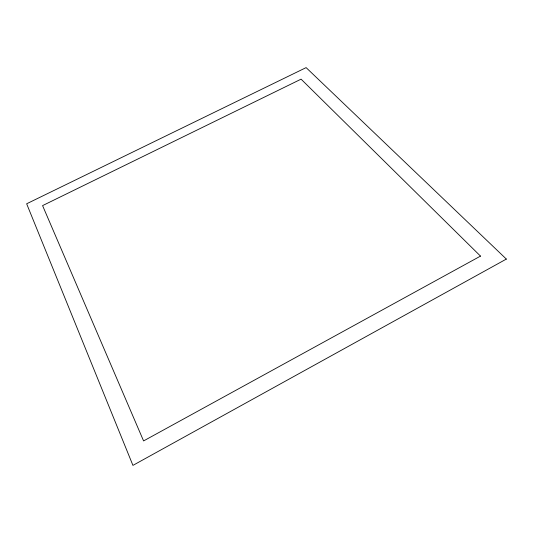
<?xml version="1.0" encoding="UTF-8"?>
<svg xmlns="http://www.w3.org/2000/svg" width="533" height="533" viewBox="0 0 533 533"><rect width="100%" height="100%" fill="white"/><g stroke="black" fill="none" stroke-linecap="round" stroke-linejoin="round"><path stroke-width="0.8" d="M506.35 259.078L132.93 465.382L26.65 203.779L306.109 67.618L506.35 259.078M480.493 256.1L143.584 440.924L42.58 205.611L301.085 79.157L480.493 256.1"/></g></svg>
